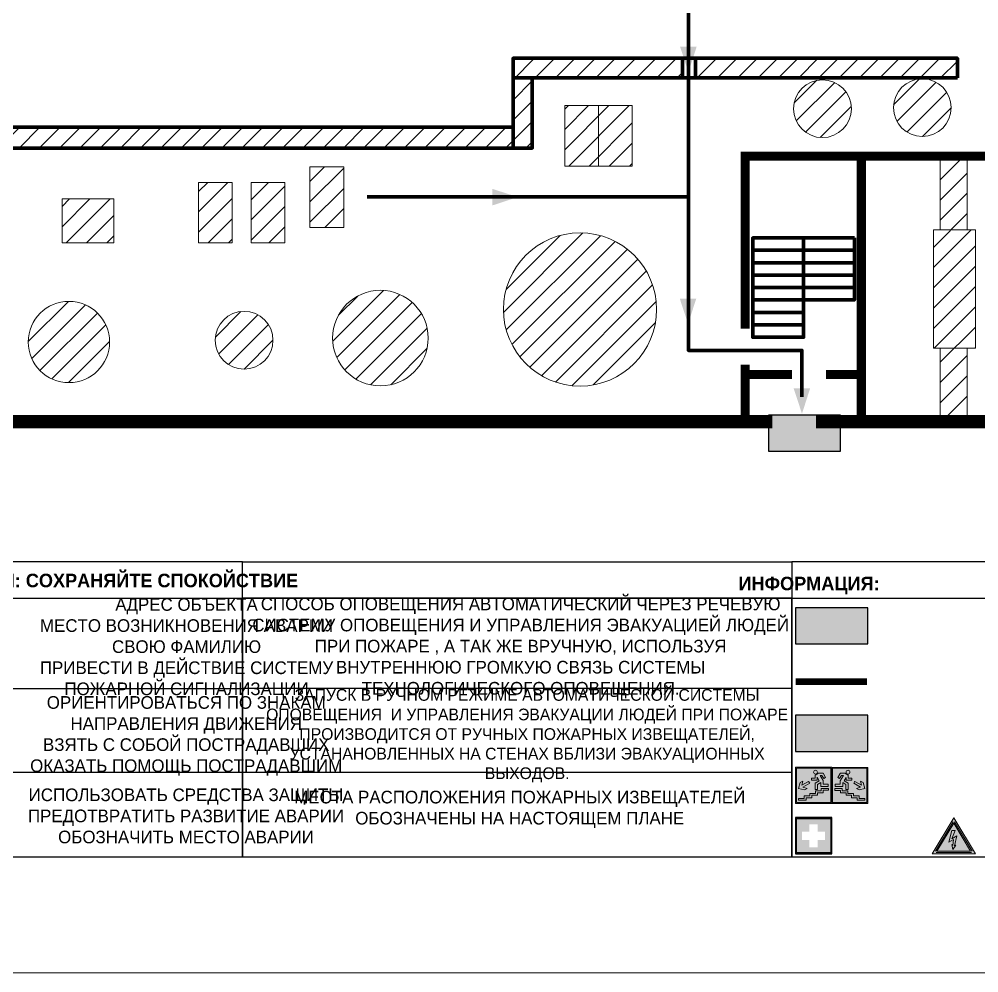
# Model space of a CAD drawing. Header units: millimetres. Extents: x 13810 to 67229, y 12374 to 21950.
# Drawn here: x 19923.1 to 20135.6, y 13756.9 to 13968.1 of the extents above; entities that cross this region are included whole.
import ezdxf

# ---------------------------------------------------------------- set-up
doc = ezdxf.new("R2010")
doc.units = ezdxf.units.MM
doc.layers.add('План_Штампы', color=7, linetype='Continuous')
doc.styles.add('обычный', font='arial.ttf')
pattern_1 = [(225, (41000.2374, 15578.9308), (2.24506403, -2.24506403), [])]

# ---------------------------------------------------------------- blocks, each defined once
blk = doc.blocks.new('A$C3E6D3DDE')
at = {"lineweight": 5}
h = blk.add_hatch(color=40, dxfattribs=at)
h.paths.add_polyline_path([(24.1, 1.45), (16.46, -11.35), (31.74, -11.35)])
h.paths.add_polyline_path([(24.09, -0.46), (30.03, -10.41), (18.14, -10.41)], flags=16)
h.paths.add_polyline_path([(24.54, -3.08), (23.41, -6.02), (25.13, -5.01), (24.33, -8.5), (24.82, -8.27), (23.79, -9.86), (23.4, -8.04), (23.8, -8.43), (24.04, -6.29), (22.39, -7.25), (23.44, -3.08)], flags=0)
h = blk.add_hatch(color=256, dxfattribs=at)
h.paths.add_polyline_path([(24.37, 0.03, 0.567511), (23.82, 0.03), (17.59, -10.4, 0.582454), (17.86, -10.88), (30.32, -10.88, 0.582149), (30.6, -10.4)])
h.paths.add_polyline_path([(24.09, -0.46), (18.14, -10.41), (30.03, -10.41)], flags=16)
h.paths.add_polyline_path([(24.54, -3.08), (23.41, -6.02), (25.13, -5.01), (24.33, -8.5), (24.82, -8.27), (23.79, -9.86), (23.4, -8.04), (23.8, -8.43), (24.04, -6.29), (22.39, -7.25), (23.44, -3.08)], flags=0)
h = blk.add_hatch(color=40, dxfattribs=at)
h.paths.add_polyline_path([(24.09, -0.46), (18.14, -10.41), (30.03, -10.41)])
h.paths.add_polyline_path([(24.82, -8.27), (23.79, -9.86), (23.4, -8.04), (23.8, -8.43), (24.04, -6.29), (22.39, -7.25), (23.44, -3.08), (24.54, -3.08), (23.41, -6.02), (25.13, -5.01), (24.33, -8.5)], flags=16)
at = {"color": 40, "lineweight": 5}
for p, q in [((16.46, -11.35), (24.1, 1.45)), ((24.1, 1.45), (31.74, -11.35))]:
    blk.add_line(p, q, dxfattribs=at)
at = {"lineweight": 5}
for p, q in [((17.59, -10.4), (23.82, 0.03)), ((24.37, 0.03), (30.6, -10.4)), ((18.14, -10.41), (24.09, -0.46)), ((23.44, -3.08), (22.39, -7.25)), ((23.41, -6.02), (24.54, -3.08)), ((24.54, -3.08), (23.44, -3.08)), ((24.09, -0.46), (30.03, -10.41)), ((22.39, -7.25), (24.04, -6.29)), ((25.13, -5.01), (23.41, -6.02)), ((24.04, -6.29), (23.8, -8.43)), ((24.33, -8.5), (25.13, -5.01)), ((23.8, -8.43), (23.4, -8.04)), ((23.4, -8.04), (23.79, -9.86)), ((23.79, -9.86), (24.82, -8.27)), ((24.82, -8.27), (24.33, -8.5)), ((17.86, -10.88), (30.32, -10.88)), ((18.14, -10.41), (30.03, -10.41))]:
    blk.add_line(p, q, dxfattribs=at)
at = {"color": 50, "lineweight": 5}
blk.add_line((31.74, -11.35), (16.46, -11.35), dxfattribs=at)
blk = doc.blocks.new('A$C7B4425F7')
at = {"true_color": 0xffffff}
blk.add_hatch(color=7, dxfattribs=at).paths.add_polyline_path([(0, 0), (-16, 0), (-16, -8), (0, -8)])
h = blk.add_hatch(color=126)
h.paths.add_polyline_path([(-0.2, -0.2), (-15.8, -0.2), (-15.8, -7.8), (-0.2, -7.8)])
h.paths.add_polyline_path([(-11.76, -2.03), (-11.76, -3.66), (-11.17, -3.66, -0.568275), (-11.17, -6.18), (-12.58, -6.18), (-12.58, -2.03)], flags=16)
h.paths.add_polyline_path([(-13.33, -4.12, -0.495768), (-13.59, -6.18), (-15.03, -6.18), (-15.03, -2.03), (-13.59, -2.03, -0.487973)], flags=16)
h.paths.add_polyline_path([(-10.25, -2.03), (-9.48, -2.03), (-9.48, -6.18), (-10.25, -6.18)], flags=16)
h.paths.add_polyline_path([(-13.84, -3.69), (-14.24, -3.69), (-14.24, -3.03), (-13.9, -3.03, -0.692621)], flags=0)
h.paths.add_polyline_path([(-9.15, -2.03), (-8.4, -2.03), (-8.04, -3.07), (-7.68, -2.03), (-6.93, -2.03), (-7.64, -4.1), (-6.93, -6.18), (-7.68, -6.18), (-8.04, -5.14), (-8.4, -6.18), (-9.15, -6.18), (-8.44, -4.1)], flags=16)
h.paths.add_polyline_path([(-11.76, -4.46), (-11.42, -4.46, -0.692621), (-11.36, -5.12), (-11.76, -5.12)], flags=0)
h.paths.add_polyline_path([(-13.9, -5.2), (-14.24, -5.2), (-14.24, -4.55), (-13.84, -4.55, -0.708038)], flags=0)
edge = h.paths.add_edge_path(flags=16)
edge.add_ellipse((-5.51, -4.08), major_axis=(0, 2.05), ratio=0.586184, start_angle=0, end_angle=360)
edge = h.paths.add_edge_path(flags=0)
edge.add_ellipse((-5.51, -4.08), major_axis=(0, 1.14), ratio=0.454828, start_angle=0, end_angle=360)
h.paths.add_polyline_path([(-4.13, -4.96, 0.377264), (-3.48, -4.52, 0.0555), (-3.16, -2.03), (-1.66, -2.03), (-1.66, -4.96), (-0.96, -4.96), (-0.96, -7.01), (-1.75, -7.01), (-1.75, -6.18), (-3.3, -6.18), (-3.3, -7.02), (-4.13, -7.02)], flags=16)
h.paths.add_polyline_path([(-2.73, -2.91), (-2.28, -2.91), (-2.28, -4.96), (-3.05, -4.96, 0.079136)], flags=0)
at = {"color": 126}
blk.add_lwpolyline([(-16, -8), (0, -8), (0, 0), (-16, 0)], close=True, dxfattribs=at)
blk = doc.blocks.new('A$C18900ED3')
h = blk.add_hatch(color=126)
h.paths.add_polyline_path([(-0.18, -0.18), (-7.02, -0.18), (-7.02, -7.02), (-0.18, -7.02)])
h.paths.add_polyline_path([(-5.89, -4.46), (-5.89, -2.77), (-4.46, -2.77), (-4.46, -1.31), (-2.77, -1.31), (-2.77, -2.77), (-1.33, -2.77), (-1.33, -4.46), (-2.77, -4.46), (-2.77, -5.89), (-4.46, -5.89), (-4.46, -4.46)], flags=16)
at = {"color": 126}
for p, q in [((-7.2, 0), (-7.2, -7.2)), ((0, 0), (-7.2, 0)), ((0, -7.2), (0, 0)), ((-7.02, -7.02), (-7.02, -0.18)), ((-7.02, -0.18), (-0.18, -0.18)), ((-0.18, -0.18), (-0.18, -7.02)), ((-7.2, -7.2), (0, -7.2)), ((-0.18, -7.02), (-7.02, -7.02))]:
    blk.add_line(p, q, dxfattribs=at)
blk = doc.blocks.new('вниз 3')
at = {"lineweight": 0, "true_color": 0xffffff}
h = blk.add_hatch(color=7, dxfattribs=at)
h.dxf.hatch_style = 1
h.paths.add_polyline_path([(40997.5, -4475.69), (40997.25, -4475.28), (40995.76, -4476.15), (40995.97, -4475.23), (40995.39, -4475.56), (40995.05, -4476.83), (40996.33, -4477.17), (40996.91, -4476.83), (40996, -4476.55)], flags=0)
h.paths.add_polyline_path([(40999.81, -4473.95), (41000.22, -4473.95), (41000.64, -4474.67), (41001.03, -4474.43), (41000.46, -4473.49), (41000.42, -4473.49), (40999.43, -4473.49), (40998.68, -4473.92), (40998.68, -4474.57), (40997.88, -4474.57), (40997.88, -4475), (40999.14, -4475), (40999.14, -4474.43), (40999.14, -4474.38), (40999.59, -4475.15), (40998.72, -4475.67), (40998.72, -4477.06), (40999.24, -4477.06), (40999.24, -4475.96), (40999.95, -4475.56), (40999.95, -4476.43), (41001.61, -4476.43), (41001.61, -4475.88), (41000.47, -4475.88), (41000.47, -4475.12)], flags=0)
h.paths.add_polyline_path([(40999.2, -4473.24, 1), (40998.35, -4473.24, 1)], flags=0)
h.paths.add_polyline_path([(41000.46, -4477.26), (41001.69, -4477.26), (41001.69, -4476.84), (41000.03, -4476.84), (41000.03, -4477.39), (40998.78, -4477.39), (40998.78, -4477.95), (40997.53, -4477.95), (40997.53, -4478.5), (40996.29, -4478.5), (40996.29, -4479.06), (40995.05, -4479.06), (40995.05, -4479.48), (40995.29, -4479.48), (40996.72, -4479.48), (40996.72, -4478.92), (40997.97, -4478.92), (40997.97, -4478.36), (40999.2, -4478.36), (40999.2, -4477.81), (41000.46, -4477.81)], flags=0)
h.paths.add_polyline_path([(41002.37, -4472.17), (40994.37, -4472.17), (40994.37, -4480.17), (41002.37, -4480.17)])
h.paths.add_polyline_path([(41002.16, -4479.96), (40994.57, -4479.96), (40994.57, -4472.37), (41002.16, -4472.37)], flags=16)
h.paths.add_polyline_path([(41001.61, -4475.88), (41001.61, -4476.43), (40999.95, -4476.43), (40999.95, -4475.56), (40999.24, -4475.96), (40999.24, -4477.06), (40998.72, -4477.06), (40998.72, -4475.67), (40999.59, -4475.15), (40999.14, -4474.38), (40999.14, -4474.43), (40999.14, -4475), (40997.88, -4475), (40997.88, -4474.57), (40998.68, -4474.57), (40998.68, -4473.92), (40999.43, -4473.49), (41000.42, -4473.49), (41000.46, -4473.49), (41001.03, -4474.43), (41000.64, -4474.67), (41000.22, -4473.95), (40999.81, -4473.95), (41000.47, -4475.12), (41000.47, -4475.88)], flags=0)
h.paths.add_polyline_path([(41001.69, -4476.84), (41001.69, -4477.26), (41000.46, -4477.26), (41000.46, -4477.81), (40999.2, -4477.81), (40999.2, -4478.36), (40997.97, -4478.36), (40997.97, -4478.92), (40996.72, -4478.92), (40996.72, -4479.48), (40995.05, -4479.48), (40995.05, -4479.06), (40996.29, -4479.06), (40996.29, -4478.5), (40997.53, -4478.5), (40997.53, -4477.95), (40998.78, -4477.95), (40998.78, -4477.39), (41000.03, -4477.39), (41000.03, -4476.84)], flags=0)
h.paths.add_polyline_path([(40998.35, -4473.24, -1), (40999.2, -4473.24, -1)], flags=0)
h.paths.add_polyline_path([(40997.5, -4475.69), (40996, -4476.55), (40996.91, -4476.83), (40996.33, -4477.17), (40995.05, -4476.83), (40995.39, -4475.56), (40995.97, -4475.23), (40995.76, -4476.15), (40997.25, -4475.28)], flags=0)
at = {"lineweight": 0}
h = blk.add_hatch(color=126, dxfattribs=at)
h.dxf.hatch_style = 1
h.paths.add_polyline_path([(41002.16, -4472.37), (40994.57, -4472.37), (40994.57, -4479.96), (41002.16, -4479.96)])
h.paths.add_polyline_path([(40995.97, -4475.23), (40995.76, -4476.15), (40997.25, -4475.28), (40997.5, -4475.69), (40996, -4476.55), (40996.91, -4476.83), (40996.33, -4477.17), (40995.05, -4476.83), (40995.39, -4475.56)], flags=16)
h.paths.add_polyline_path([(40997.88, -4474.57), (40998.68, -4474.57), (40998.68, -4473.92), (40999.43, -4473.49), (41000.42, -4473.49), (41000.46, -4473.49), (41001.03, -4474.43), (41000.64, -4474.67), (41000.22, -4473.95), (40999.81, -4473.95), (41000.47, -4475.12), (41000.47, -4475.88), (41001.61, -4475.88), (41001.61, -4476.43), (40999.95, -4476.43), (40999.95, -4475.56), (40999.24, -4475.96), (40999.24, -4477.06), (40998.72, -4477.06), (40998.72, -4475.67), (40999.59, -4475.15), (40999.14, -4474.38), (40999.14, -4474.43), (40999.14, -4475), (40997.88, -4475)], flags=16)
h.paths.add_polyline_path([(40998.35, -4473.24, -1), (40999.2, -4473.24, -1)], flags=16)
h.paths.add_polyline_path([(40997.53, -4477.95), (40998.78, -4477.95), (40998.78, -4477.39), (41000.03, -4477.39), (41000.03, -4476.84), (41001.69, -4476.84), (41001.69, -4477.26), (41000.46, -4477.26), (41000.46, -4477.81), (40999.2, -4477.81), (40999.2, -4478.36), (40997.97, -4478.36), (40997.97, -4478.92), (40996.72, -4478.92), (40996.72, -4479.48), (40995.05, -4479.48), (40995.05, -4479.06), (40996.29, -4479.06), (40996.29, -4478.5), (40997.53, -4478.5)], flags=16)
at = {"lineweight": 0, "true_color": 0xffffff}
h = blk.add_hatch(color=7, dxfattribs=at)
h.dxf.hatch_style = 1
h.paths.add_polyline_path([(40999.2, -4473.24, 1), (40998.35, -4473.24, 1)])
h.paths.add_polyline_path([(40999.81, -4473.95), (41000.22, -4473.95), (41000.64, -4474.67), (41001.03, -4474.43), (41000.46, -4473.49), (41000.42, -4473.49), (40999.43, -4473.49), (40998.68, -4473.92), (40998.68, -4474.57), (40997.88, -4474.57), (40997.88, -4475), (40999.14, -4475), (40999.14, -4474.43), (40999.14, -4474.38), (40999.59, -4475.15), (40998.72, -4475.67), (40998.72, -4477.06), (40999.24, -4477.06), (40999.24, -4475.96), (40999.95, -4475.56), (40999.95, -4476.43), (41001.61, -4476.43), (41001.61, -4475.88), (41000.47, -4475.88), (41000.47, -4475.12)])
h.paths.add_polyline_path([(40999.2, -4477.81), (41000.46, -4477.81), (41000.46, -4477.26), (41001.69, -4477.26), (41001.69, -4476.84), (41000.03, -4476.84), (41000.03, -4477.39), (40998.78, -4477.39), (40998.78, -4477.95), (40997.53, -4477.95), (40997.53, -4478.5), (40996.29, -4478.5), (40996.29, -4479.06), (40995.05, -4479.06), (40995.05, -4479.48), (40995.29, -4479.48), (40996.72, -4479.48), (40996.72, -4478.92), (40997.97, -4478.92), (40997.97, -4478.36), (40999.2, -4478.36)])
h.paths.add_polyline_path([(40997.5, -4475.69), (40997.25, -4475.28), (40995.76, -4476.15), (40995.97, -4475.23), (40995.39, -4475.56), (40995.05, -4476.83), (40996.33, -4477.17), (40996.91, -4476.83), (40996, -4476.55)])
at = {"color": 126, "lineweight": 0}
for points in [[(40994.37, -4472.17), (41002.37, -4472.17), (41002.37, -4480.17), (40994.37, -4480.17)], [(40994.57, -4472.37), (41002.16, -4472.37), (41002.16, -4479.96), (40994.57, -4479.96)]]:
    blk.add_lwpolyline(points, close=True, dxfattribs=at)
for points in [[(40999.14, -4474.43), (40999.14, -4475), (40997.88, -4475), (40997.88, -4474.57), (40998.68, -4474.57), (40998.68, -4473.92), (40999.43, -4473.49), (41000.42, -4473.49), (41000.46, -4473.49), (41001.03, -4474.43), (41000.64, -4474.67), (41000.22, -4473.95), (40999.81, -4473.95), (41000.47, -4475.12), (41000.47, -4475.88), (41001.61, -4475.88), (41001.61, -4476.43), (40999.95, -4476.43), (40999.95, -4475.56), (40999.24, -4475.96), (40999.24, -4477.06), (40998.72, -4477.06), (40998.72, -4475.67), (40999.59, -4475.15), (40999.14, -4474.38), (40999.14, -4474.43)], [(40995.05, -4476.83), (40995.39, -4475.56), (40995.97, -4475.23), (40995.76, -4476.15), (40997.25, -4475.28), (40997.5, -4475.69), (40996, -4476.55), (40996.91, -4476.83), (40996.33, -4477.17), (40995.05, -4476.83)], [(40995.29, -4479.48), (40995.05, -4479.48), (40995.05, -4479.06), (40996.29, -4479.06), (40996.29, -4478.5), (40997.53, -4478.5), (40997.53, -4477.95), (40998.78, -4477.95), (40998.78, -4477.39), (41000.03, -4477.39), (41000.03, -4476.84), (41001.69, -4476.84), (41001.69, -4477.26), (41000.46, -4477.26), (41000.46, -4477.81), (40999.2, -4477.81), (40999.2, -4478.36), (40997.97, -4478.36), (40997.97, -4478.92), (40996.72, -4478.92), (40996.72, -4479.48), (40995.05, -4479.48)]]:
    blk.add_lwpolyline(points, dxfattribs=at)
blk.add_circle((40998.77, -4473.24), 0.426, dxfattribs=at)
blk = doc.blocks.new('вниз')
at = {"lineweight": 0, "true_color": 0xffffff}
h = blk.add_hatch(color=7, dxfattribs=at)
h.dxf.hatch_style = 1
h.paths.add_polyline_path([(40994.51, -4472.22), (40986.51, -4472.22), (40986.51, -4480.22), (40994.51, -4480.22)])
h.paths.add_polyline_path([(40994.31, -4472.42), (40994.31, -4480.01), (40986.71, -4480.01), (40986.71, -4472.42)], flags=16)
h.paths.add_polyline_path([(40988.43, -4473.53), (40989.43, -4473.53), (40990.19, -4473.96), (40990.19, -4474.6), (40991, -4474.6), (40991, -4475.06), (40989.73, -4475.06), (40989.73, -4474.46), (40989.3, -4475.18), (40990.17, -4475.7), (40990.17, -4477.11), (40989.63, -4477.11), (40989.63, -4476.01), (40988.94, -4475.59), (40988.94, -4476.46), (40988.94, -4476.46), (40987.47, -4476.46), (40987.26, -4476.46), (40987.26, -4475.92), (40988.4, -4475.92), (40988.4, -4475.2), (40989.1, -4473.99), (40988.66, -4473.99), (40988.24, -4474.7), (40987.86, -4474.47), (40988.41, -4473.56)], flags=0)
h.paths.add_polyline_path([(40990.55, -4473.29, -1), (40989.69, -4473.29, -1)], flags=0)
h.paths.add_polyline_path([(40988.85, -4476.89), (40988.85, -4477.43), (40990.1, -4477.43), (40990.1, -4477.99), (40991.34, -4477.99), (40991.34, -4478.54), (40992.59, -4478.54), (40992.59, -4479.09), (40993.83, -4479.09), (40993.83, -4479.52), (40992.17, -4479.52), (40992.17, -4478.97), (40990.91, -4478.97), (40990.91, -4478.41), (40989.68, -4478.41), (40989.68, -4477.86), (40988.43, -4477.86), (40988.43, -4477.31), (40987.6, -4477.31), (40987.18, -4477.31), (40987.18, -4476.89)], flags=0)
h.paths.add_polyline_path([(40991.61, -4475.33), (40993.12, -4476.2), (40992.9, -4475.27), (40993.48, -4475.6), (40993.83, -4476.88), (40992.56, -4477.22), (40991.97, -4476.88), (40992.9, -4476.61), (40991.38, -4475.74), (40991.58, -4475.39)], flags=0)
h.paths.add_polyline_path([(40990.19, -4473.96), (40989.43, -4473.53), (40988.43, -4473.53), (40988.41, -4473.56), (40987.86, -4474.47), (40988.24, -4474.7), (40988.66, -4473.99), (40989.1, -4473.99), (40988.4, -4475.2), (40988.4, -4475.92), (40987.26, -4475.92), (40987.26, -4476.46), (40987.47, -4476.46), (40988.94, -4476.46), (40988.94, -4476.27), (40988.94, -4475.59), (40989.63, -4476.01), (40989.63, -4477.11), (40990.17, -4477.11), (40990.17, -4475.7), (40989.3, -4475.18), (40989.73, -4474.46), (40989.73, -4475.06), (40991, -4475.06), (40991, -4474.6), (40990.19, -4474.6)], flags=0)
h.paths.add_polyline_path([(40990.55, -4473.29, 1), (40989.69, -4473.29, 1)], flags=0)
h.paths.add_polyline_path([(40991.61, -4475.33), (40991.58, -4475.39), (40991.38, -4475.74), (40992.9, -4476.61), (40991.97, -4476.88), (40992.56, -4477.22), (40993.83, -4476.88), (40993.48, -4475.6), (40992.9, -4475.27), (40993.12, -4476.2)], flags=0)
h.paths.add_polyline_path([(40990.1, -4477.43), (40988.85, -4477.43), (40988.85, -4476.89), (40987.18, -4476.89), (40987.18, -4477.31), (40987.6, -4477.31), (40988.43, -4477.31), (40988.43, -4477.86), (40989.68, -4477.86), (40989.68, -4478.41), (40990.91, -4478.41), (40990.91, -4478.97), (40992.17, -4478.97), (40992.17, -4479.52), (40993.83, -4479.52), (40993.83, -4479.09), (40992.59, -4479.09), (40992.59, -4478.54), (40991.34, -4478.54), (40991.34, -4477.99), (40990.1, -4477.99)], flags=0)
at = {"lineweight": 0}
h = blk.add_hatch(color=126, dxfattribs=at)
h.dxf.hatch_style = 1
h.paths.add_polyline_path([(40994.31, -4472.42), (40986.71, -4472.42), (40986.71, -4480.01), (40994.31, -4480.01)])
h.paths.add_polyline_path([(40988.43, -4473.53), (40989.43, -4473.53), (40990.19, -4473.96), (40990.19, -4474.6), (40991, -4474.6), (40991, -4475.06), (40989.73, -4475.06), (40989.73, -4474.46), (40989.3, -4475.18), (40990.17, -4475.7), (40990.17, -4477.11), (40989.63, -4477.11), (40989.63, -4476.01), (40988.94, -4475.59), (40988.94, -4476.46), (40988.94, -4476.46), (40987.47, -4476.46), (40987.26, -4476.46), (40987.26, -4475.92), (40988.4, -4475.92), (40988.4, -4475.2), (40989.1, -4473.99), (40988.66, -4473.99), (40988.24, -4474.7), (40987.86, -4474.47), (40988.41, -4473.56)], flags=16)
h.paths.add_polyline_path([(40990.55, -4473.29, -1), (40989.69, -4473.29, -1)], flags=16)
h.paths.add_polyline_path([(40988.85, -4476.89), (40988.85, -4477.43), (40990.1, -4477.43), (40990.1, -4477.99), (40991.34, -4477.99), (40991.34, -4478.54), (40992.59, -4478.54), (40992.59, -4479.09), (40993.83, -4479.09), (40993.83, -4479.52), (40992.17, -4479.52), (40992.17, -4478.97), (40990.91, -4478.97), (40990.91, -4478.41), (40989.68, -4478.41), (40989.68, -4477.86), (40988.43, -4477.86), (40988.43, -4477.31), (40987.6, -4477.31), (40987.18, -4477.31), (40987.18, -4476.89)], flags=16)
h.paths.add_polyline_path([(40991.61, -4475.33), (40993.12, -4476.2), (40992.9, -4475.27), (40993.48, -4475.6), (40993.83, -4476.88), (40992.56, -4477.22), (40991.97, -4476.88), (40992.9, -4476.61), (40991.38, -4475.74), (40991.58, -4475.39)], flags=16)
at = {"lineweight": 0, "true_color": 0xffffff}
h = blk.add_hatch(color=7, dxfattribs=at)
h.dxf.hatch_style = 1
h.paths.add_polyline_path([(40989.73, -4474.46), (40989.73, -4475.06), (40991, -4475.06), (40991, -4474.6), (40990.19, -4474.6), (40990.19, -4473.96), (40989.43, -4473.53), (40988.43, -4473.53), (40988.41, -4473.56), (40987.86, -4474.47), (40988.24, -4474.7), (40988.66, -4473.99), (40989.1, -4473.99), (40988.4, -4475.2), (40988.4, -4475.92), (40987.26, -4475.92), (40987.26, -4476.46), (40987.47, -4476.46), (40988.94, -4476.46), (40988.94, -4475.59), (40989.63, -4476.01), (40989.63, -4477.11), (40990.17, -4477.11), (40990.17, -4475.7), (40989.3, -4475.18)])
h.paths.add_polyline_path([(40989.69, -4473.29, 1), (40990.55, -4473.29, 1)])
h.paths.add_polyline_path([(40991.61, -4475.33), (40991.58, -4475.39), (40991.38, -4475.74), (40992.9, -4476.61), (40991.97, -4476.88), (40992.56, -4477.22), (40993.83, -4476.88), (40993.48, -4475.6), (40992.9, -4475.27), (40993.12, -4476.2)])
h.paths.add_polyline_path([(40990.1, -4477.43), (40988.85, -4477.43), (40988.85, -4476.89), (40987.18, -4476.89), (40987.18, -4477.31), (40987.6, -4477.31), (40988.43, -4477.31), (40988.43, -4477.86), (40989.68, -4477.86), (40989.68, -4478.41), (40990.91, -4478.41), (40990.91, -4478.97), (40992.17, -4478.97), (40992.17, -4479.52), (40993.83, -4479.52), (40993.83, -4479.09), (40992.59, -4479.09), (40992.59, -4478.54), (40991.34, -4478.54), (40991.34, -4477.99), (40990.1, -4477.99)])
at = {"color": 126, "lineweight": 0}
for points in [[(40986.51, -4472.22), (40994.51, -4472.22), (40994.51, -4480.22), (40986.51, -4480.22)], [(40986.71, -4472.42), (40994.31, -4472.42), (40994.31, -4480.01), (40986.71, -4480.01)]]:
    blk.add_lwpolyline(points, close=True, dxfattribs=at)
for points in [[(40987.47, -4476.46), (40987.26, -4476.46), (40987.26, -4475.92), (40988.4, -4475.92), (40988.4, -4475.2), (40989.1, -4473.99), (40988.66, -4473.99), (40988.24, -4474.7), (40987.86, -4474.47), (40988.41, -4473.56), (40988.43, -4473.53), (40989.43, -4473.53), (40990.19, -4473.96), (40990.19, -4474.6), (40991, -4474.6), (40991, -4475.06), (40989.73, -4475.06), (40989.73, -4474.46), (40989.3, -4475.18), (40990.17, -4475.7), (40990.17, -4477.11), (40989.63, -4477.11), (40989.63, -4476.01), (40988.94, -4475.59), (40988.94, -4476.46)], [(40987.47, -4476.46), (40988.94, -4476.46), (40988.94, -4476.27)], [(40991.58, -4475.39), (40991.38, -4475.74), (40992.9, -4476.61), (40991.97, -4476.88), (40992.56, -4477.22), (40993.83, -4476.88), (40993.48, -4475.6), (40992.9, -4475.27), (40993.12, -4476.2), (40991.61, -4475.33), (40991.58, -4475.39)], [(40987.6, -4477.31), (40987.18, -4477.31), (40987.18, -4476.89), (40988.85, -4476.89), (40988.85, -4477.43), (40990.1, -4477.43), (40990.1, -4477.99), (40991.34, -4477.99), (40991.34, -4478.54), (40992.59, -4478.54), (40992.59, -4479.09), (40993.83, -4479.09), (40993.83, -4479.52), (40992.17, -4479.52), (40992.17, -4478.97), (40990.91, -4478.97), (40990.91, -4478.41), (40989.68, -4478.41), (40989.68, -4477.86), (40988.43, -4477.86), (40988.43, -4477.31), (40987.6, -4477.31)]]:
    blk.add_lwpolyline(points, dxfattribs=at)
blk.add_circle((40990.12, -4473.29), 0.432, dxfattribs=at)
blk = doc.blocks.new('A$C32E8229D')
at = {"true_color": 0xffffff}
blk.add_hatch(color=7, dxfattribs=at).paths.add_polyline_path([(0, 0), (0, -8), (16, -8), (16, 0)])
h = blk.add_hatch(color=126)
h.paths.add_polyline_path([(0.2, -0.2), (15.8, -0.2), (15.8, -7.8), (0.2, -7.8)])
h.paths.add_polyline_path([(13.49, -2.05), (12.08, -2.05), (11.37, -2.63, 0.162397), (11.29, -2.84), (11.29, -3.63), (10.35, -3.63), (10.35, -4.05), (11.68, -4.05), (11.68, -3.48), (12.26, -4.28), (11.29, -5.1), (11.29, -6.78), (11.85, -6.78), (11.85, -5.44), (12.8, -4.64), (12.8, -5.94), (14.46, -5.94), (14.46, -5.39), (13.45, -5.39), (13.45, -3.97), (12.46, -2.59), (13.15, -2.59), (13.69, -3.34), (14.18, -3)], flags=16)
h.paths.add_polyline_path([(10.74, -1.82, 1), (11.8, -1.82, 1)], flags=16)
h.paths.add_polyline_path([(9.39, -3.59), (5.99, -3.59), (6.56, -3.03), (5.91, -3.03), (5.1, -3.83), (5.91, -4.64), (6.56, -4.64), (5.99, -4.09), (9.39, -4.09)], flags=16)
h.paths.add_polyline_path([(4.29, -1.08), (1.72, -1.08), (1.72, -6.6), (4.29, -6.6)], flags=16)
at = {"color": 126}
blk.add_lwpolyline([(16, -8), (0, -8), (0, 0), (16, 0)], close=True, dxfattribs=at)

msp = doc.modelspace()

# ---------------------------------------------------------------- hatches: boundary and pattern name
at = {"lineweight": 0}
h = msp.add_hatch(dxfattribs=at)
h.set_pattern_fill('ANSI31', color=256, angle=180)
h.set_pattern_definition(pattern_1)
h.paths.add_polyline_path([(20116.93, 14005.94), (20161.43, 14005.94), (20161.43, 14017.96), (20116.93, 14017.96)])
h.paths.add_polyline_path([(20116.93, 14027.47), (20161.43, 14027.47), (20161.43, 14039.49), (20116.93, 14039.49)])
h.paths.add_polyline_path([(19991.74, 14004.01), (20073.05, 14004.01), (20073.05, 14016.02), (19991.74, 14016.02)])
h.paths.add_polyline_path([(19991.74, 14028.7), (20053.45, 14028.7), (20053.45, 14040.71), (19991.74, 14040.71)])
h.paths.add_polyline_path([(20016.17, 13972.58), (20025.45, 13972.58), (20025.45, 13984.83), (20016.17, 13984.83)])
h.paths.add_polyline_path([(19911.34, 13946.45), (19918.8, 13946.45), (19918.8, 13959.84), (19911.34, 13959.84)])
h.paths.add_polyline_path([(19903.88, 13946.45), (19911.34, 13946.45), (19911.34, 13959.84), (19903.88, 13959.84)])
h.paths.add_polyline_path([(19859.85, 13946.45), (19867.31, 13946.45), (19867.31, 13959.84), (19859.85, 13959.84)])
h.paths.add_polyline_path([(19817.93, 13972.99), (19842.57, 13972.99), (19842.57, 13981.32), (19817.93, 13981.32)])
h.paths.add_polyline_path([(19785.63, 13974.67, 1), (19806.78, 13974.67, 1)])
h.paths.add_polyline_path([(19778.74, 13946.01), (19792.12, 13946.01), (19792.12, 13953.47), (19778.74, 13953.47)])
h.paths.add_polyline_path([(19778.74, 13938.55), (19792.12, 13938.55), (19792.12, 13946.01), (19778.74, 13946.01)])
h = msp.add_hatch(dxfattribs=at)
h.set_pattern_fill('ANSI31', color=256, angle=180)
h.set_pattern_definition(pattern_1)
h.paths.add_polyline_path([(20129.53, 13948.48, 1), (20116.72, 13948.48, 1)])
h.paths.add_polyline_path([(20094.61, 13948.25, 1), (20107.41, 13948.25, 1)])
h.paths.add_polyline_path([(20072.89, 13955.05), (20130.91, 13955.05), (20130.91, 13959.4), (20072.89, 13959.4)])
h.paths.add_polyline_path([(20032.49, 13955.05), (20036.74, 13955.05), (20069.99, 13955.05), (20069.99, 13959.4), (20032.49, 13959.4)])
h.paths.add_polyline_path([(20032.49, 13939.51), (20036.74, 13939.51), (20036.74, 13955.05), (20032.49, 13955.05)])
h.paths.add_polyline_path([(19825, 13939.51), (20032.49, 13939.51), (20032.49, 13944.15), (19825, 13944.15)])
h.paths.add_polyline_path([(20051.4, 13935.55), (20058.86, 13935.55), (20058.86, 13948.93), (20051.4, 13948.93)])
h.paths.add_polyline_path([(20043.94, 13935.55), (20051.4, 13935.55), (20051.4, 13948.93), (20043.94, 13948.93)])
h.paths.add_polyline_path([(20030.36, 13903.79, 1), (20064.27, 13903.79, 1)])
h.paths.add_polyline_path([(19992.53, 13897.46, 1), (20013.68, 13897.46, 1)])
h.paths.add_polyline_path([(19966.51, 13896.98, 1), (19979.31, 13896.98, 1)])
h.paths.add_polyline_path([(19925.11, 13896.59, 1), (19943.11, 13896.59, 1)])
h.paths.add_polyline_path([(19987.5, 13921.97), (19994.97, 13921.97), (19994.97, 13935.35), (19987.5, 13935.35)])
h.paths.add_polyline_path([(19974.5, 13918.53), (19981.96, 13918.53), (19981.96, 13931.91), (19974.5, 13931.91)])
h.paths.add_polyline_path([(19962.83, 13918.53), (19970.29, 13918.53), (19970.29, 13931.91), (19962.83, 13931.91)])
h.paths.add_polyline_path([(19932.6, 13918.53), (19944.08, 13918.53), (19944.08, 13928.28), (19932.6, 13928.28)])
h.paths.add_polyline_path([(19886.25, 13920.87), (19893.71, 13920.87), (19893.71, 13934.25), (19886.25, 13934.25)])
h.paths.add_polyline_path([(19878.79, 13920.87), (19886.25, 13920.87), (19886.25, 13934.25), (19878.79, 13934.25)])
h.paths.add_polyline_path([(19856.18, 13920.87), (19863.64, 13920.87), (19863.64, 13934.25), (19856.18, 13934.25)])
h.paths.add_polyline_path([(19840.94, 13920.87), (19848.4, 13920.87), (19848.4, 13934.25), (19840.94, 13934.25)])
h.paths.add_polyline_path([(19828.7, 13920.87), (19836.16, 13920.87), (19836.16, 13934.25), (19828.7, 13934.25)])
h = msp.add_hatch(dxfattribs=at)
h.set_pattern_fill('ANSI31', color=256, angle=180)
h.set_pattern_definition(pattern_1)
h.paths.add_polyline_path([(20150.37, 13879.3), (20156.34, 13879.3), (20156.34, 13895.22), (20150.37, 13895.22)])
h.paths.add_polyline_path([(20127.1, 13879.3), (20133.07, 13879.3), (20133.07, 13895.22), (20127.1, 13895.22)])
h.paths.add_polyline_path([(20148.86, 13895.22), (20158.15, 13895.22), (20158.15, 13921.44), (20148.86, 13921.44)])
h.paths.add_polyline_path([(20125.59, 13895.22), (20134.88, 13895.22), (20134.88, 13921.44), (20125.59, 13921.44)])
h.paths.add_polyline_path([(20150.37, 13921.44), (20156.34, 13921.44), (20156.34, 13937.36), (20150.37, 13937.36)])
h.paths.add_polyline_path([(20127.1, 13921.44), (20133.07, 13921.44), (20133.07, 13937.36), (20127.1, 13937.36)])

# ---------------------------------------------------------------- linework, layer by layer
at = {"color": 126, "lineweight": 0, "true_color": 0x008754}
msp.add_lwpolyline([(19659.64, 14151.92), (20259.64, 14151.92), (20259.64, 13756.92), (19659.64, 13756.92)], close=True, dxfattribs=at)
at = {"lineweight": 0}
for points, const_width in [([(20099.56, 13878.95), (20206.59, 13878.95), (20206.59, 14052.43), (20123.53, 14052.43)], 3), ([(20139.16, 13937.73), (20083.92, 13937.73), (20083.92, 13899.56)], 2), ([(20109.62, 13879.39), (20109.62, 13937.73)], 2), ([(20083.92, 13891.56), (20083.92, 13880.03)], 2), ([(20083.92, 13889.4), (20089.93, 13889.4)], 2), ([(20094.24, 13889.4), (20089.93, 13889.4)], 2), ([(20109.62, 13889.4), (20101.76, 13889.4)], 2), ([(19818.75, 13878.95), (20089.9, 13878.95)], 3)]:
    msp.add_lwpolyline(points, dxfattribs=dict(at, const_width=const_width))
at = {"color": 126, "lineweight": 100, "true_color": 0x008754}
for points in [[(20096.45, 13884.46), (20096.45, 13894.72), (20071.33, 13894.72), (20071.33, 13983.37), (20164.83, 13983.37), (20164.83, 13942.15), (20142.37, 13942.15), (20142.37, 13922.8)], [(20000.17, 13928.71), (20071.33, 13928.71)]]:
    msp.add_lwpolyline(points, dxfattribs=at)
at = {"lineweight": 100}
for points in [[(20130.91, 13955.05), (20032.49, 13955.05), (20032.49, 13959.4), (20130.91, 13959.4)], [(20072.89, 13955.05), (20069.99, 13955.05), (20069.99, 13959.4), (20072.89, 13959.4)], [(20032.49, 13955.05), (20036.74, 13955.05), (20036.74, 13939.51), (20032.49, 13939.51)], [(20032.49, 13939.51), (19825, 13939.51), (19825, 13944.15), (20032.49, 13944.15)], [(20096.84, 13919.64), (20085.58, 13919.64), (20085.58, 13916.89), (20096.84, 13916.89)], [(20108.1, 13919.64), (20096.84, 13919.64), (20096.84, 13916.89), (20108.1, 13916.89)], [(20096.84, 13916.89), (20085.58, 13916.89), (20085.58, 13914.14), (20096.84, 13914.14)], [(20108.1, 13916.89), (20096.84, 13916.89), (20096.84, 13914.14), (20108.1, 13914.14)], [(20096.84, 13914.14), (20085.58, 13914.14), (20085.58, 13911.4), (20096.84, 13911.4)], [(20108.1, 13914.14), (20096.84, 13914.14), (20096.84, 13911.4), (20108.1, 13911.4)], [(20096.84, 13911.4), (20085.58, 13911.4), (20085.58, 13908.65), (20096.84, 13908.65)], [(20108.1, 13911.4), (20096.84, 13911.4), (20096.84, 13908.65), (20108.1, 13908.65)], [(20096.84, 13908.65), (20085.58, 13908.65), (20085.58, 13905.9), (20096.84, 13905.9)], [(20108.1, 13908.65), (20096.84, 13908.65), (20096.84, 13905.9), (20108.1, 13905.9)], [(20096.84, 13905.9), (20085.58, 13905.9), (20085.58, 13903.15), (20096.84, 13903.15)], [(20096.84, 13903.15), (20085.58, 13903.15), (20085.58, 13900.41), (20096.84, 13900.41)], [(20096.84, 13900.41), (20085.58, 13900.41), (20085.58, 13897.66), (20096.84, 13897.66)]]:
    msp.add_lwpolyline(points, close=True, dxfattribs=at)
at = {"lineweight": 0}
for points in [[(20051.4, 13935.55), (20043.94, 13935.55), (20043.94, 13948.93), (20051.4, 13948.93)], [(20058.86, 13935.55), (20051.4, 13935.55), (20051.4, 13948.93), (20058.86, 13948.93)], [(20133.07, 13937.36), (20127.1, 13937.36), (20127.1, 13921.44), (20133.07, 13921.44)], [(19994.97, 13921.97), (19987.5, 13921.97), (19987.5, 13935.35), (19994.97, 13935.35)], [(19970.29, 13918.53), (19962.83, 13918.53), (19962.83, 13931.91), (19970.29, 13931.91)], [(19981.96, 13918.53), (19974.5, 13918.53), (19974.5, 13931.91), (19981.96, 13931.91)], [(19944.08, 13918.53), (19932.6, 13918.53), (19932.6, 13928.28), (19944.08, 13928.28)], [(20134.88, 13895.22), (20125.59, 13895.22), (20125.59, 13921.44), (20134.88, 13921.44)], [(20133.07, 13895.22), (20127.1, 13895.22), (20127.1, 13879.3), (20133.07, 13879.3)]]:
    msp.add_lwpolyline(points, close=True, dxfattribs=at)
for points in [[(19828.77, 13839.89), (19972.53, 13839.89), (19972.53, 13847.94), (19828.77, 13847.94)], [(19972.53, 13847.94), (20094.25, 13847.94), (20094.25, 13782.49), (19972.53, 13782.49)], [(19972.53, 13847.94), (20094.25, 13847.94), (20094.25, 13839.89), (19972.53, 13839.89)], [(20094.25, 13839.89), (20238.02, 13839.89), (20238.02, 13847.94), (20094.25, 13847.94)], [(19828.77, 13839.89), (19972.53, 13839.89), (19972.53, 13782.49), (19828.77, 13782.49)], [(19972.53, 13839.89), (20094.25, 13839.89), (20094.25, 13819.9), (19972.53, 13819.9)], [(20094.25, 13839.89), (20238.02, 13839.89), (20238.02, 13782.49), (20094.25, 13782.49)], [(20094.25, 13819.9), (19972.53, 13819.9), (19972.53, 13801.32), (20094.25, 13801.32)]]:
    msp.add_lwpolyline(points, close=True)
at = {"color": 126, "lineweight": 80, "true_color": 0x008754, "const_width": 1.5}
msp.add_lwpolyline([(20110.86, 13821.39), (20095.06, 13821.39)], dxfattribs=at)
for points in [[(19887.18, 13819.9), (19828.77, 13819.9), (19972.53, 13819.9)], [(19887.18, 13801.32), (19828.77, 13801.32), (19972.53, 13801.32)]]:
    msp.add_lwpolyline(points)
at = {"lineweight": 0}
for centre, radius in [((20101.01, 13948.25), 6.4), ((20123.13, 13948.48), 6.4), ((20047.31, 13903.79), 16.96), ((20003.1, 13897.46), 10.58), ((19934.11, 13896.59), 9), ((19972.91, 13896.98), 6.4)]:
    msp.add_circle(centre, radius, dxfattribs=at)
at = {"layer": 'План_Штампы', "color": 126, "true_color": 0x008754}
for points in [[(20069.48, 13961.96), (20073.14, 13961.96), (20071.33, 13956.33)], [(20027.9, 13926.83), (20027.91, 13930.49), (20033.53, 13928.68)], [(20069.4, 13906.22), (20073.06, 13906.21), (20071.25, 13900.59)], [(20094.62, 13886.34), (20098.28, 13886.34), (20096.48, 13880.71)]]:
    msp.add_solid(points, dxfattribs=at)

# ---------------------------------------------------------------- block references
at = {"color": 126, "true_color": 0x008754}
for name, p in [('вниз 3', (-20899.31, 18274.59)), ('вниз', (-20883.45, 18274.63)), ('вниз', (-20883.45, 18274.63))]:
    msp.add_blockref(name, p, dxfattribs=at)
for name, p, xscale, yscale, zscale in [('A$C18900ED3', (20103.06, 13791.27), 1.111111111007631, 1.111111111007631, 1.111111111007631), ('A$C3E6D3DDE', (20115.04, 13790.36), 0.625, 0.625, 0.625)]:
    msp.add_blockref(name, p, dxfattribs=dict(xscale=xscale, yscale=yscale, zscale=zscale))
at = {"layer": 'План_Штампы'}
for p in [(20105.04, 13880.4), (20111.06, 13837.76)]:
    msp.add_blockref('A$C7B4425F7', p, dxfattribs=at)
at = {"layer": 'План_Штампы', "color": 126, "true_color": 0x008754, "xscale": -1}
msp.add_blockref('A$C32E8229D', (20111.06, 13813.93), dxfattribs=at)

# ---------------------------------------------------------------- texts
at = {"lineweight": 0, "attachment_point": 5, "style": 'обычный'}
for s, insert, char_height, width in [('{\\fProxima Nova Rg|b1|i0|c204|p2;ДЕЙСТВИЯ ПРИ АВАРИИ: СОХРАНЯЙТЕ СПОКОЙСТВИЕ\\H1.6644x; }', (19928.38, 13843.35), 3, 175.1736), ('{\\fProxima Nova Rg|b1|i0|c204|p2;ИНФОРМАЦИЯ:\\H1.1997x; }', (20098.05, 13842.68), 3, 175.1736), ('\\pi-8.4,l8.4,t8.4;{\\fProxima Nova Rg|b0|i0|c204|p2;АДРЕС ОБЪЕКТА\\PМЕСТО ВОЗНИКНОВЕНИЯ АВАРИИ\\PСВОЮ ФАМИЛИЮ\\PПРИВЕСТИ В ДЕЙСТВИЕ СИСТЕМУ \\PПОЖАРНОЙ СИГНАЛИЗАЦИИ}', (19960.16, 13828.73), 2.8, 126.6484), ('{\\fProxima Nova Rg|b0|i0|c204|p2;СПОСОБ ОПОВЕЩЕНИЯ АВТОМАТИЧЕСКИЙ ЧЕРЕЗ РЕЧЕВУЮ СИСТЕМУ ОПОВЕЩЕНИЯ И УПРАВЛЕНИЯ ЭВАКУАЦИЕЙ ЛЮДЕЙ ПРИ ПОЖАРЕ , А ТАК ЖЕ ВРУЧНУЮ, ИСПОЛЬЗУЯ ВНУТРЕННЮЮ ГРОМКУЮ СВЯЗЬ СИСТЕМЫ ТЕХНОЛОГИЧЕСКОГО ОПОВЕЩЕНИЯ.}', (20034.16, 13828.85), 2.8, 118.5618), ('{\\fProxima Nova Rg|b0|i0|c204|p2;\\P\\pt7.8;ЗАПУСК В РУЧНОМ РЕЖИМЕ АВТОМАТИЧЕСКОЙ СИСТЕМЫ ОПОВЕЩЕНИЯ  И УПРАВЛЕНИЯ ЭВАКУАЦИИ ЛЮДЕЙ ПРИ ПОЖАРЕ ПРОИЗВОДИТСЯ ОТ РУЧНЫХ ПОЖАРНЫХ ИЗВЕЩАТЕЛЕЙ, УСТАНАНОВЛЕННЫХ НА СТЕНАХ ВБЛИЗИ ЭВАКУАЦИОННЫХ ВЫХОДОВ. }', (20035.6, 13811.57), 2.6, 121.7868), ('\\pi-8.4,l8.4,t8.4;{\\fProxima Nova Rg|b0|i0|c204|p2;ОРИЕНТИРОВАТЬСЯ ПО ЗНАКАМ \\PНАПРАВЛЕНИЯ ДВИЖЕНИЯ\\PВЗЯТЬ С СОБОЙ ПОСТРАДАВШИХ\\PОКАЗАТЬ ПОМОЩЬ ПОСТРАДАВШИМ}', (19960.09, 13809.37), 2.8, 126.6484), ('\\pi-8.4,l8.4,t8.4;{\\fProxima Nova Rg|b0|i0|c204|p2;ИСПОЛЬЗОВАТЬ СРЕДСТВА ЗАЩИТЫ \\PПРЕДОТВРАТИТЬ РАЗВИТИЕ АВАРИИ\\PОБОЗНАЧИТЬ МЕСТО АВАРИИ}', (19960.04, 13791.64), 2.8, 126.6484), ('\\pt8.4;{\\fProxima Nova Rg|b0|i0|c204|p2;\\PМЕСТА РАСПОЛОЖЕНИЯ ПОЖАРНЫХ ИЗВЕЩАТЕЛЕЙ ОБОЗНАЧЕНЫ НА НАСТОЯЩЕМ ПЛАНЕ}', (20033.96, 13795.42), 2.8, 118.5618)]:
    msp.add_mtext(s, dxfattribs=dict(at, insert=insert, char_height=char_height, width=width))

doc.saveas('drawing.dxf')
